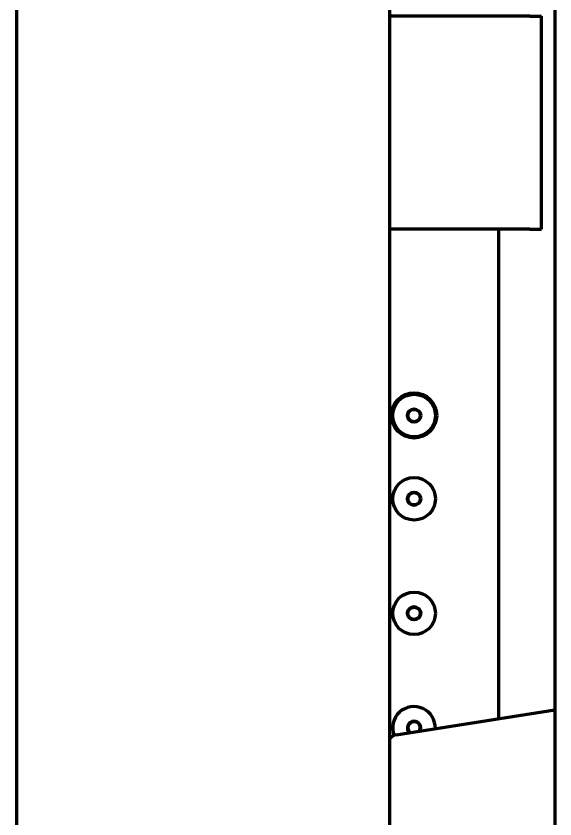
# Model space of a CAD drawing. Header units: inches. Extents: x -2898 to 7248, y 606 to 5598.
# Drawn here: x 1018.8 to 1120, y 2666.5 to 2817.3 of the extents above; entities that cross this region are included whole.
import ezdxf

# ---------------------------------------------------------------- set-up
doc = ezdxf.new("R2010")
doc.units = ezdxf.units.IN

msp = doc.modelspace()

# ---------------------------------------------------------------- linework, layer by layer
at = {"linetype": 'Continuous', "lineweight": 70}
for p, q in [((1120.02, 4077.24), (1120.02, 2412.04)), ((1019.02, 2427.84), (1019.02, 4075.84)), ((1089.02, 2437.84), (1089.02, 4075.84)), ((1115.31, 2817.24), (1089.02, 2817.24)), ((1115.31, 2817.24), (1117.51, 2817.24)), ((1117.51, 2777.24), (1117.51, 2817.24)), ((1115.31, 2777.24), (1089.02, 2777.24)), ((1109.51, 2685.39), (1109.51, 2777.26)), ((1115.31, 2777.24), (1117.51, 2777.24)), ((1019.02, 2697.77), (1018.85, 2697.77)), ((1019.02, 2693.98), (1018.92, 2693.98)), ((1018.92, 2689.08), (1018.85, 2689.08)), ((1018.92, 2689.03), (1018.85, 2689.03)), ((1018.92, 2689.03), (1018.85, 2689.03)), ((1019.02, 2689.08), (1018.92, 2689.08)), ((1018.85, 2688.55), (1018.92, 2688.55)), ((1018.92, 2686.96), (1018.85, 2686.96)), ((1018.92, 2686.95), (1018.85, 2686.95)), ((1019.02, 2686.88), (1018.92, 2686.88)), ((1019.02, 2686.87), (1018.92, 2686.87)), ((1090.21, 2682.32), (1120.02, 2687.04)), ((1018.85, 2684.93), (1019.02, 2684.93)), ((1018.92, 2684.9), (1018.85, 2684.9)), ((1018.85, 2679.95), (1019.02, 2679.95)), ((1019.02, 2677.06), (1018.92, 2677.06)), ((1018.85, 2669.24), (1019.02, 2669.24))]:
    msp.add_line(p, q, dxfattribs=at)
for centre, radius in [((1093.57, 2742.29), 4.25), ((1093.57, 2742.26), 4), ((1093.57, 2742.26), 1.25), ((1093.57, 2742.26), 1.15), ((1093.57, 2726.64), 4), ((1093.57, 2726.64), 1.25), ((1093.57, 2726.64), 1.15), ((1093.57, 2705.14), 4), ((1093.57, 2705.14), 1.25), ((1093.57, 2705.14), 1.15)]:
    msp.add_circle(centre, radius, dxfattribs=at)
for centre, radius, start, end in [((1093.57, 2683.64), 4, 357.75, 200.79), ((1093.57, 2683.64), 1.25, 90, 227.5875), ((1093.57, 2683.64), 1.15, 90, 231.6825), ((1093.57, 2683.64), 1.25, 330.4125, 90), ((1093.57, 2683.64), 1.15, 326.3175, 90), ((1090.52, 2680.35), 2, 99, 138.5913)]:
    msp.add_arc(centre, radius, start, end, dxfattribs=at)
msp.add_rational_spline([(1018.92, 2689.08), (1018.92, 2689.08), (1018.92, 2689.08), (1018.92, 2689.08), (1018.92, 2689.07), (1018.92, 2689.07), (1018.92, 2689.06), (1018.92, 2689.05), (1018.92, 2689.04), (1018.92, 2689.03), (1018.92, 2689.03), (1018.92, 2689.02), (1018.92, 2689), (1018.92, 2688.99), (1018.92, 2688.97), (1018.92, 2688.95), (1018.92, 2688.85), (1018.92, 2688.75), (1018.92, 2688.54), (1018.92, 2688.42), (1018.92, 2688.17), (1018.92, 2688.04), (1018.92, 2687.56), (1018.92, 2687.22), (1018.92, 2686.88)], [0.500006319012, 0.500006319012, 0.500006319012, 0.499835970951, 0.499835970951, 0.499669135356, 0.499669135356, 0.499745480038, 0.499745480038, 0.500006319012, 0.47470960807, 0.47470960807, 0.500006319012, 0.487512318962, 0.487512318962, 0.500006319012, 0.500000843018, 0.500000843018, 0.499978386677, 0.499978386677, 0.499994078266, 0.499994078266, 0.500006319012, 0.500006319012, 0.500006319012], degree=3, knots=[0, 0, 0, 0, 0.053398, 0.053398, 0.11603, 0.11603, 0.171869, 0.171869, 0.2168, 0.2168, 0.2168, 0.235167, 0.235167, 0.235167, 0.256769, 0.256769, 0.256769, 0.362784, 0.362784, 0.487547, 0.487547, 0.630817, 0.630817, 1, 1, 1, 1], dxfattribs=at)

doc.saveas('drawing.dxf')
